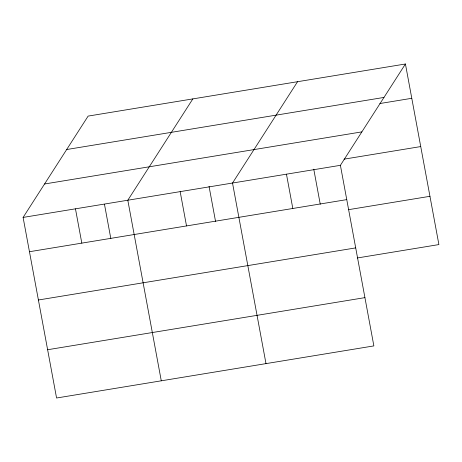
<?xml version="1.0" encoding="UTF-8"?>
<svg xmlns="http://www.w3.org/2000/svg" width="462" height="462" viewBox="0 0 462 462"><rect width="100%" height="100%" fill="white"/><g stroke="black" fill="none" stroke-linecap="round" stroke-linejoin="round"><path stroke-width="0.69" d="M405.428 63.993L340.402 165.321L373.868 345.905L56.572 398.007L23.1 217.423L88.132 116.095L405.428 63.993L438.9 244.577L357.276 257.981M192.839 98.903L127.812 200.231L161.278 380.815M297.551 81.71L232.519 183.033L265.991 363.617M66.672 149.532L383.974 97.43M379.851 103.54L411.786 98.296M44.56 183.986L361.862 131.884M344.08 159.153L420.738 146.57M23.1 217.423L340.402 165.321M29.458 251.721L346.76 199.619M348.331 209.708L429.955 196.304M38.404 299.994L355.705 247.892M47.621 349.734L364.922 297.632M313.762 169.184L320.253 204.21M286.457 174.18L292.816 208.477M209.049 186.382L215.546 221.408M180.163 191.632L186.521 225.935M104.47 204.273L110.834 238.6M75.456 208.824L81.814 243.127"/></g></svg>
